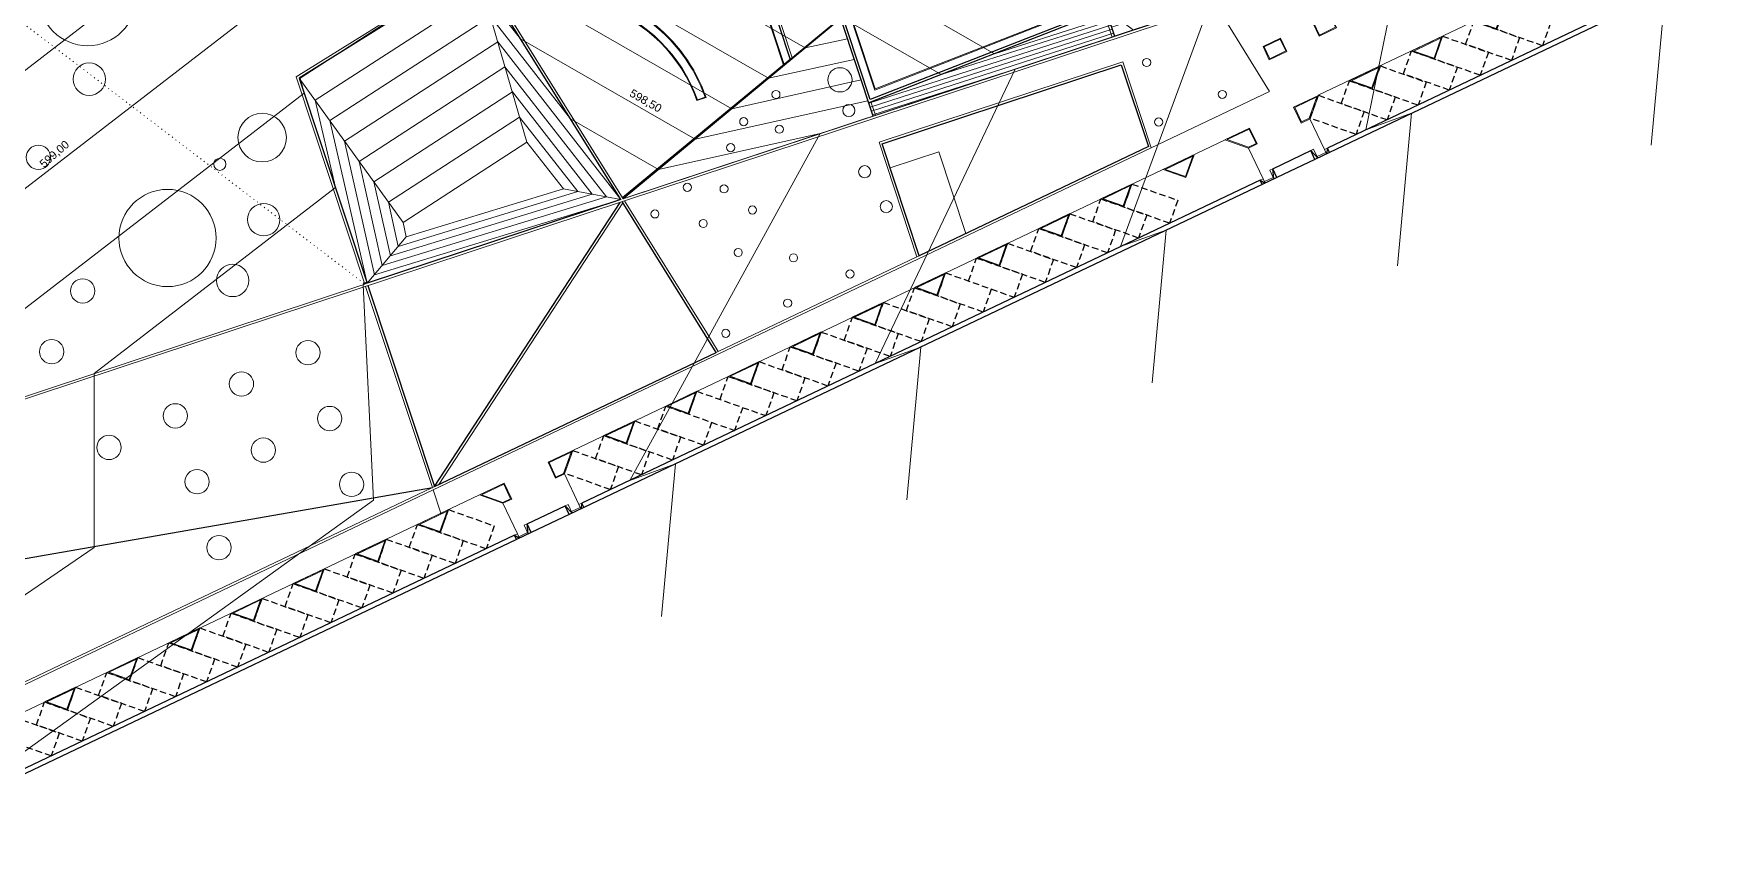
# Model space of a CAD drawing. Header units: metres. Extents: x 679381 to 680109, y 2748427 to 2748872.
# Drawn here: x 679786.2 to 679993.4, y 2748570.2 to 2748670.8 of the extents above; entities that cross this region are included whole.
import ezdxf
from ezdxf.enums import TextEntityAlignment as Align

# ---------------------------------------------------------------- set-up
doc = ezdxf.new("R2010")
doc.units = ezdxf.units.M
doc.header["$MEASUREMENT"] = 0
doc.linetypes.add('ACAD_ISO07W100', pattern=[3, 0, -3])
doc.linetypes.add('LÍNEAS_OCULTAS2', pattern=[4.7625, 3.175, -1.5875])
doc.layers.get('0').update_dxf_attribs({"color": 5})
for name, color, linetype in [('02-L-Edge Line', 4, 'Continuous'), ('02-L-Edge Line Stair +10cm', 6, 'Continuous'), ('02-L-Edge Line Step -10cm', 6, 'Continuous'), ('02-L-Painted line', 253, 'Continuous'), ('02-L-Plan Change', 8, 'Continuous')]:
    doc.layers.add(name, color=color, linetype=linetype)
for name, color, linetype, lineweight in [('02-L-Level Curves 0.25-0.75m', 33, 'Continuous', 5), ('02-L-Level Curves 0.50m', 33, 'Continuous', 5), ('02-L-Level Curves 1m', 37, 'Continuous', 5), ('02-L-Material Change', 251, 'Continuous', 5), ('04-BK-Tree Pit', 6, 'Continuous', 5)]:
    doc.layers.add(name, color=color, linetype=linetype, lineweight=lineweight)
doc.styles.get("Standard").update_dxf_attribs({"font": 'arial.ttf'})

# ---------------------------------------------------------------- blocks, each defined once
blk = doc.blocks.new('ALCORQUE RECTANGULAR')
blk.add_lwpolyline([(679903.39, 2748647.42), (679902.7, 2748648.87), (679904.69, 2748649.81), (679905.38, 2748648.37)], close=True)
at = {"layer": '02-L-Material Change'}
blk.add_lwpolyline([(679903.34, 2748647.29), (679902.57, 2748648.92), (679904.74, 2748649.95), (679905.51, 2748648.32)], close=True, dxfattribs=at)
blk = doc.blocks.new('Alcorque Parking 8m2')
blk.add_lwpolyline([(2.32, 1.23), (-0.19, 2.12), (-1.08, -0.38)], close=True)
at = {"layer": '02-L-Material Change'}
blk.add_lwpolyline([(2.58, 1.24), (-0.25, 2.25), (-1.25, -0.58)], close=True, dxfattribs=at)
blk = doc.blocks.new('Escocell 3m')
blk.add_circle((0, 0), 1.5)
blk = doc.blocks.new('Tree Pit 1.5m')
blk.add_circle((0, 0), 0.75)
blk = doc.blocks.new('Escocell 4m')
blk.add_circle((0, 0), 2)
blk = doc.blocks.new('Tree Pit 6m')
blk.add_circle((0, 0), 3)
blk = doc.blocks.new('Tree Pit 12m')
at = {"ltscale": 0.3}
blk.add_circle((0, 0), 6, dxfattribs=at)
blk = doc.blocks.new('Tree Pit Ford')
at = {"ltscale": 0.3}
blk.add_lwpolyline([(-0.05, 1.15), (1.93, -0.83), (-1.1, -0.83), (-1.1, 1.15)], close=True, dxfattribs=at)
at = {"layer": '02-L-Material Change', "ltscale": 0.3}
blk.add_lwpolyline([(0, 1.25), (2.18, -0.93), (-1.2, -0.93), (-1.2, 1.25)], close=True, dxfattribs=at)

msp = doc.modelspace()

# ---------------------------------------------------------------- linework, layer by layer
at = {"layer": '02-L-Edge Line', "ltscale": 0.3}
for points in [[(679911.9, 2748694.08), (679919.71, 2748670.42)], [(679918.64, 2748673.64), (679889.35, 2748662.22)], [(679889.89, 2748660.57), (679885.91, 2748672.61)]]:
    msp.add_lwpolyline(points, dxfattribs=at)
at = {"layer": '02-L-Edge Line Stair +10cm'}
for points in [[(679919.71, 2748670.42), (679932.41, 2748674.62)], [(679946.27, 2748656.09), (679944.46, 2748655.23)], [(679939.76, 2748652.99), (679937.95, 2748652.13)], [(679854.17, 2748612.26), (679852.36, 2748611.4)], [(679847.66, 2748609.17), (679845.86, 2748608.31)]]:
    msp.add_lwpolyline(points, dxfattribs=at)
at = {"layer": '02-L-Edge Line Step -10cm', "ltscale": 0.3}
msp.add_line((679858.72, 2748650.28), (679827.41, 2748639.94), dxfattribs=at)
at = {"layer": '02-L-Edge Line Step -10cm', "lineweight": 0, "ltscale": 0.2}
msp.add_line((679827.12, 2748639.84), (679662.3, 2748585.41), dxfattribs=at)
at = {"layer": '02-L-Edge Line Step -10cm'}
msp.add_line((679827.5, 2748639.65), (679835.73, 2748614.86), dxfattribs=at)
for points in [[(679889.53, 2748662.61), (679876.75, 2748701.3), (679898.67, 2748714.97), (679911.62, 2748693.95), (679918.27, 2748673.82)], [(679841.11, 2748679.07), (679869.91, 2748697.03), (679879.64, 2748667.56)], [(679858.71, 2748650.28), (679840.86, 2748678.91), (679819, 2748665.27), (679827.41, 2748639.94)], [(679918.26, 2748673.81), (679918.26, 2748673.81), (679889.53, 2748662.61)], [(679879.64, 2748667.56), (679858.95, 2748650.47)], [(679835.73, 2748614.86), (679870.49, 2748631.4), (679858.88, 2748650.02)]]:
    msp.add_lwpolyline(points, dxfattribs=at)
msp.add_lwpolyline([(679891.02, 2748657.15), (679920.55, 2748666.91), (679923.89, 2748656.81), (679895.58, 2748643.34)], close=True, dxfattribs=at)
at = {"layer": '02-L-Level Curves 0.25-0.75m', "ltscale": 0.3}
for p, q in [((679826.4, 2748654.99), (679844.42, 2748666.65)), ((679844.42, 2748666.65), (679856.94, 2748650.61)), ((679828.21, 2748652.48), (679845.33, 2748663.55)), ((679830.02, 2748649.96), (679846.23, 2748660.45)), ((679846.23, 2748660.45), (679853.41, 2748651.26)), ((679829.27, 2748642.15), (679826.4, 2748654.99)), ((679856.94, 2748650.61), (679829.27, 2748642.15)), ((679853.41, 2748651.26), (679831.24, 2748644.49)), ((679831.24, 2748644.49), (679830.02, 2748649.96))]:
    msp.add_line(p, q, dxfattribs=at)
for points in [[(679918.93, 2748672.76), (679904.88, 2748668.27), (679853.82, 2748697.56)], [(679919.1, 2748672.27), (679898.29, 2748665.71), (679848.51, 2748694.26)], [(679889.37, 2748662.18), (679889.36, 2748662.18), (679886.73, 2748670.13), (679881.52, 2748668.98), (679843.21, 2748690.96)], [(679974.96, 2748688.8), (679974.96, 2748688.8), (679931.86, 2748675.51), (679929.85, 2748678.77), (679925.19, 2748677.23), (679924.05, 2748678.1), (679917.85, 2748676.06), (679919.26, 2748671.79), (679889.36, 2748662.18)], [(679808.69, 2748684.4), (679759.05, 2748646.16)], [(679764.87, 2748621.24), (679819.61, 2748663.42), (679819.11, 2748665.27), (679837.28, 2748677.04), (679840.73, 2748679.69), (679872.45, 2748661.49), (679888.42, 2748665.03), (679889.68, 2748661.2), (679919.58, 2748670.81), (679919.33, 2748671.55), (679920.89, 2748672.06), (679922.04, 2748671.19), (679931.46, 2748674.3), (679920.45, 2748644.47), (679926.09, 2748646.49)], [(679865.47, 2748617.64), (679859.83, 2748615.62), (679883.35, 2748658.42), (679863.39, 2748654), (679852.5, 2748660.24), (679842.62, 2748672.86), (679822.78, 2748660.02), (679827.35, 2748640.12), (679826.89, 2748639.76), (679828.16, 2748613.19), (679776.33, 2748575.89), (679765.77, 2748570.2)]]:
    msp.add_lwpolyline(points, dxfattribs=at)
at = {"layer": '02-L-Level Curves 0.50m', "ltscale": 0.3}
for p, q in [((679845.33, 2748663.55), (679855.18, 2748650.93)), ((679830.26, 2748643.32), (679828.21, 2748652.48)), ((679855.18, 2748650.93), (679830.26, 2748643.32))]:
    msp.add_line(p, q, dxfattribs=at)
for points in [[(679753.59, 2748579.93), (679793.69, 2748607.34), (679793.66, 2748628.79), (679823.48, 2748651.77), (679820.97, 2748662.53), (679841.72, 2748675.96), (679846.34, 2748670.12), (679867.92, 2748657.74), (679889.26, 2748662.47), (679889.84, 2748660.72), (679907.42, 2748666.37), (679890.14, 2748630.05), (679895.78, 2748632.07)], [(679987.72, 2748675.81), (679985.99, 2748656.98)], [(679926.09, 2748646.49), (679924.37, 2748627.66)], [(679895.77, 2748632.06), (679894.04, 2748613.23)], [(679865.47, 2748617.64), (679863.74, 2748598.81)]]:
    msp.add_lwpolyline(points, dxfattribs=at)
at = {"layer": '02-L-Level Curves 1m', "ltscale": 0.3}
for p, q in [((679831.83, 2748647.45), (679847.13, 2748657.35)), ((679847.13, 2748657.35), (679851.65, 2748651.59)), ((679851.65, 2748651.59), (679832.22, 2748645.66)), ((679832.22, 2748645.66), (679831.83, 2748647.45))]:
    msp.add_line(p, q, dxfattribs=at)
for points in [[(679919.41, 2748671.3), (679889.52, 2748661.69), (679887.57, 2748667.58), (679876.99, 2748665.24), (679837.9, 2748687.66)], [(679956.41, 2748660.92), (679950.77, 2748658.9), (679955.52, 2748682.25)], [(679814.83, 2748674.53), (679765.2, 2748636.29)], [(679858.71, 2748650.28), (679828.29, 2748640.98), (679824.59, 2748657.5), (679843.52, 2748669.75), (679858.71, 2748650.28)], [(679956.41, 2748660.92), (679954.68, 2748642.08)]]:
    msp.add_lwpolyline(points, dxfattribs=at)
at = {"layer": '02-L-Material Change', "ltscale": 0.3}
for p, q in [((680010.26, 2748694.25), (679944.88, 2748663.14)), ((679890.64, 2748657.34), (679920.74, 2748667.29)), ((679920.74, 2748667.29), (679924.25, 2748656.65)), ((679924.25, 2748656.65), (679895.4, 2748642.92)), ((679944.3, 2748656.48), (679944.82, 2748655.4)), ((679945.82, 2748656.1), (679944.73, 2748655.58)), ((679939.31, 2748653), (679938.23, 2748652.49)), ((679939.4, 2748652.82), (679938.88, 2748653.91)), ((679827.21, 2748639.56), (679835.46, 2748614.73)), ((679852.21, 2748612.66), (679852.72, 2748611.57)), ((679853.72, 2748612.27), (679852.64, 2748611.76)), ((679847.22, 2748609.18), (679846.13, 2748608.66)), ((679847.3, 2748609, 0), (679846.79, 2748610.08))]:
    msp.add_line(p, q, dxfattribs=at)
at = {"layer": '02-L-Material Change', "lineweight": 0, "ltscale": 0.2}
for p, q in [((679975.49, 2748688.84), (679859.01, 2748650.37)), ((679975.57, 2748688.55), (679859.17, 2748650.11)), ((679859.17, 2748650.11), (679662.11, 2748585.03))]:
    msp.add_line(p, q, dxfattribs=at)
at = {"layer": '02-L-Material Change', "ltscale": 0.3}
for points in [[(679879.89, 2748667.76), (679870.08, 2748697.49), (679840.95, 2748679.32)], [(679924.25, 2748656.65), (679938.87, 2748663.62), (679932.61, 2748673.74), (679932.42, 2748674.3)], [(679889.63, 2748662.33), (679890.17, 2748660.67)], [(679943.85, 2748660.23), (679945.65, 2748656.46)], [(679852.79, 2748619.31), (679933.36, 2748657.65)], [(679936.26, 2748656.62), (679938.06, 2748652.85)], [(679901.33, 2748646.07), (679897.99, 2748656.18), (679891.99, 2748654.2)], [(679938.06, 2748652.85), (679938.32, 2748652.31)], [(679835.73, 2748614.86), (679858.63, 2748649.93)], [(679836.25, 2748615.11), (679858.96, 2748649.89)], [(679895.3, 2748643.21), (679895.58, 2748643.34)], [(679827.41, 2748639.94), (679827.12, 2748639.84)], [(679835.55, 2748614.44), (679870.92, 2748631.27)], [(679870.49, 2748631.4), (679870.76, 2748631.53)], [(679851.76, 2748616.41), (679853.55, 2748612.63)], [(679760.95, 2748578.91), (679835.55, 2748614.44)], [(679760.97, 2748579.26), (679835.46, 2748614.73)], [(679835.46, 2748614.73), (679835.73, 2748614.86)], [(679844.17, 2748612.8), (679845.96, 2748609.02)], [(679845.96, 2748609.02), (679846.22, 2748608.48)]]:
    msp.add_lwpolyline(points, dxfattribs=at)
at = {"layer": '02-L-Material Change', "lineweight": 0, "ltscale": 0.2}
for points in [[(679910.49, 2748694.07), (679910.8, 2748693.56), (679917.15, 2748674.34), (679890.09, 2748663.79), (679884.91, 2748679.49)], [(679910.55, 2748693.79), (679910.71, 2748693.52), (679917.02, 2748674.4), (679890.15, 2748663.93), (679885.05, 2748679.38)], [(679918.36, 2748673.53), (679919.42, 2748670.33)], [(679885.88, 2748672.71), (679858.95, 2748650.47)], [(679885.91, 2748672.61), (679859.01, 2748650.38)], [(679776.03, 2748582.79), (679841.26, 2748613.83)]]:
    msp.add_lwpolyline(points, dxfattribs=at)
at = {"layer": '02-L-Material Change', "linetype": 'ACAD_ISO07W100', "ltscale": 0.15}
msp.add_lwpolyline([(679760, 2748691.01), (679827.12, 2748639.84)], dxfattribs=at)
at = {"layer": '02-L-Material Change'}
for points in [[(679840.7, 2748679.17), (679818.64, 2748665.41), (679827.12, 2748639.84)], [(679841.11, 2748679.07), (679859.01, 2748650.37)], [(679876.3, 2748674.49), (679878.82, 2748666.88)], [(679876.36, 2748674.63), (679878.9, 2748666.94)], [(679869.26, 2748662.87), (679868.13, 2748662.48)], [(679869.13, 2748662.93), (679868.19, 2748662.6)], [(679859.17, 2748650.11), (679869.34, 2748633.81), (679870.76, 2748631.53), (679895.3, 2748643.21), (679890.64, 2748657.34)], [(679870.92, 2748631.27), (679895.4, 2748642.92)], [(679836.51, 2748611.56), (679835.55, 2748614.44)]]:
    msp.add_lwpolyline(points, dxfattribs=at)
for points in [[(679841.59, 2748678.3), (679842.54, 2748678.9), (679856.35, 2748674.24, -0.229974), (679868.19, 2748662.6)], [(679841.64, 2748678.22), (679842.55, 2748678.79), (679856.32, 2748674.15, -0.231359), (679868.13, 2748662.48)], [(679869.13, 2748662.93, 0.15233), (679861.98, 2748672.46, 0.16192), (679874.48, 2748673.73, 0.012143), (679876.36, 2748674.63, 0.011556)], [(679869.26, 2748662.87, 0.147763), (679862.41, 2748672.27, 0.155998), (679874.52, 2748673.63, 0.011469), (679876.3, 2748674.49, 0.011469)]]:
    msp.add_lwpolyline(points, format="xyb", dxfattribs=at)
msp.add_lwpolyline([(679831.83, 2748647.45), (679847.13, 2748657.35), (679851.65, 2748651.59), (679832.22, 2748645.66)], close=True, dxfattribs=at)
at = {"layer": '02-L-Material Change', "ltscale": 0.3, "elevation": 0}
for points in [[(679943.94, 2748656.31), (679944.3, 2748656.48)], [(679946.01, 2748656.63), (679945.64, 2748656.46)], [(679945.9, 2748655.92), (679945.65, 2748656.46)], [(679937.7, 2748652.68), (679938.06, 2748652.85)], [(679939.25, 2748654.08), (679938.88, 2748653.91)], [(679851.84, 2748612.49), (679852.21, 2748612.66)], [(679853.91, 2748612.81), (679853.55, 2748612.63)], [(679853.81, 2748612.09), (679853.55, 2748612.63)], [(679845.6, 2748608.85), (679845.96, 2748609.02)], [(679847.15, 2748610.25), (679846.79, 2748610.08)]]:
    msp.add_lwpolyline(points, dxfattribs=at)
at = {"layer": '02-L-Painted line', "linetype": 'LÍNEAS_OCULTAS2', "ltscale": 0.25}
for points in [[(679966.91, 2748671.27), (679967.92, 2748674.1), (679973.57, 2748672.09), (679972.57, 2748669.26)], [(679963.08, 2748669.45), (679964.09, 2748672.28), (679969.74, 2748670.27), (679968.74, 2748667.44)], [(679959.23, 2748667.61), (679960.23, 2748670.44), (679965.89, 2748668.43), (679964.88, 2748665.61)], [(679955.4, 2748665.79), (679956.4, 2748668.62), (679962.06, 2748666.61), (679961.05, 2748663.78)], [(679947.72, 2748662.11), (679948.72, 2748664.93), (679954.38, 2748662.93), (679953.37, 2748660.1)], [(679951.55, 2748663.93), (679952.55, 2748666.76), (679958.21, 2748664.75), (679957.2, 2748661.92)], [(679943.89, 2748660.31), (679944.89, 2748663.14), (679950.54, 2748661.13), (679949.54, 2748658.31)], [(679917.03, 2748647.53), (679918.03, 2748650.36), (679923.69, 2748648.35), (679922.68, 2748645.53)], [(679920.86, 2748649.36), (679921.87, 2748652.18), (679927.52, 2748650.18), (679926.52, 2748647.35)], [(679913.19, 2748645.7), (679914.19, 2748648.53), (679919.84, 2748646.52), (679918.84, 2748643.7)], [(679909.35, 2748643.88), (679910.36, 2748646.71), (679916.01, 2748644.7), (679915.01, 2748641.87)], [(679905.51, 2748642.05), (679906.51, 2748644.88), (679912.17, 2748642.87), (679911.16, 2748640.04)], [(679894, 2748636.58), (679895.01, 2748639.4), (679900.66, 2748637.4), (679899.66, 2748634.57)], [(679886.33, 2748632.92), (679887.33, 2748635.75), (679892.99, 2748633.74), (679891.98, 2748630.92)], [(679890.16, 2748634.75), (679891.16, 2748637.57), (679896.82, 2748635.57), (679895.81, 2748632.74)], [(679882.49, 2748631.09), (679883.49, 2748633.92), (679889.14, 2748631.91), (679888.14, 2748629.09)], [(679878.65, 2748629.27), (679879.66, 2748632.1), (679885.31, 2748630.09), (679884.31, 2748627.26)], [(679874.81, 2748627.44), (679875.81, 2748630.27), (679881.47, 2748628.26), (679880.46, 2748625.43)], [(679859.44, 2748620.13), (679860.45, 2748622.96), (679866.1, 2748620.95), (679865.1, 2748618.13)], [(679851.78, 2748616.49), (679852.78, 2748619.31), (679858.44, 2748617.31), (679857.43, 2748614.48)], [(679855.61, 2748618.31), (679856.62, 2748621.14), (679862.27, 2748619.13), (679861.27, 2748616.3)], [(679836.43, 2748609.18), (679837.44, 2748612.01), (679843.09, 2748610), (679842.09, 2748607.17)], [(679832.6, 2748607.36), (679833.61, 2748610.18), (679839.26, 2748608.18), (679838.26, 2748605.35)], [(679828.76, 2748605.53), (679829.76, 2748608.36), (679835.42, 2748606.35), (679834.41, 2748603.52)], [(679821.08, 2748601.88), (679822.09, 2748604.7), (679827.74, 2748602.69), (679826.74, 2748599.87)], [(679824.93, 2748603.71), (679825.93, 2748606.53), (679831.59, 2748604.52), (679830.58, 2748601.7)], [(679817.25, 2748600.05), (679818.26, 2748602.88), (679823.91, 2748600.87), (679822.91, 2748598.04)], [(679813.41, 2748598.22), (679814.41, 2748601.05), (679820.07, 2748599.04), (679819.06, 2748596.22)], [(679809.58, 2748596.4), (679810.58, 2748599.23), (679816.23, 2748597.22), (679815.23, 2748594.39)], [(679805.73, 2748594.57), (679806.74, 2748597.4), (679812.39, 2748595.39), (679811.39, 2748592.56)], [(679801.9, 2748592.75), (679802.91, 2748595.57), (679808.56, 2748593.57), (679807.56, 2748590.74)], [(679798.06, 2748590.92), (679799.06, 2748593.75), (679804.71, 2748591.74), (679803.71, 2748588.91)], [(679794.23, 2748589.1), (679795.23, 2748591.92), (679800.88, 2748589.91), (679799.88, 2748587.09)], [(679786.55, 2748585.44), (679787.55, 2748588.27), (679793.21, 2748586.26), (679792.2, 2748583.43)], [(679790.38, 2748587.27), (679791.39, 2748590.09), (679797.04, 2748588.08), (679796.04, 2748585.26)], [(679782.71, 2748583.61), (679783.71, 2748586.44), (679789.36, 2748584.43), (679788.36, 2748581.61)]]:
    msp.add_lwpolyline(points, close=True, dxfattribs=at)
for points in [[(679901.68, 2748640.23), (679902.68, 2748643.06), (679908.34, 2748641.05), (679907.33, 2748638.22)], [(679904.49, 2748639.22), (679903.49, 2748636.39), (679897.84, 2748638.4), (679898.84, 2748641.23), (679907.33, 2748638.22)], [(679870.98, 2748625.62), (679871.98, 2748628.45), (679877.64, 2748626.44), (679876.63, 2748623.61)], [(679867.12, 2748623.79), (679868.12, 2748626.61), (679876.63, 2748623.61)], [(679869.94, 2748622.78), (679868.94, 2748619.96), (679863.29, 2748621.96), (679864.29, 2748624.79), (679872.77, 2748621.78)], [(679873.78, 2748624.61), (679872.77, 2748621.78)]]:
    msp.add_lwpolyline(points, dxfattribs=at)
at = {"layer": '02-L-Plan Change'}
for p, q in [((680014.59, 2748689.27, 0), (679946.01, 2748656.63, 0)), ((680014.86, 2748688.73), (679946.27, 2748656.09)), ((679939.25, 2748654.08, 0), (679943.94, 2748656.31, 0)), ((679944.46, 2748655.23), (679939.76, 2748652.99)), ((679937.7, 2748652.68, 0), (679853.91, 2748612.81)), ((679937.95, 2748652.13), (679854.17, 2748612.26, 0)), ((679847.15, 2748610.25, 0), (679851.84, 2748612.49, 0)), ((679852.36, 2748611.4), (679847.66, 2748609.17)), ((679845.6, 2748608.85, 0), (679777.16, 2748576.28, 0)), ((679845.86, 2748608.31, 0), (679777.42, 2748575.74))]:
    msp.add_line(p, q, dxfattribs=at)
at = {"layer": '02-L-Plan Change', "lineweight": 0, "ltscale": 0.2}
msp.add_line((679858.95, 2748650.47), (679836.36, 2748686.69), dxfattribs=at)
for points in [[(679847.13, 2748657.35), (679840.86, 2748678.91)], [(679885.91, 2748672.61), (679858.99, 2748650.37)], [(679919.71, 2748670.42), (679858.99, 2748650.37)], [(679831.83, 2748647.45), (679819, 2748665.27)], [(679851.65, 2748651.59), (679858.72, 2748650.28)], [(679832.22, 2748645.66), (679827.41, 2748639.94)]]:
    msp.add_lwpolyline(points, dxfattribs=at)
msp.add_lwpolyline([(679831.83, 2748647.45), (679847.13, 2748657.35), (679851.65, 2748651.59), (679832.22, 2748645.66)], close=True, dxfattribs=at)
at = {"layer": '02-L-Plan Change', "elevation": 0}
for points in [[(679946.01, 2748656.63), (679945.9, 2748655.92)], [(679946.26, 2748656.09), (679946.01, 2748656.63)], [(679944.46, 2748655.23), (679943.94, 2748656.31)], [(679944.82, 2748655.4), (679943.94, 2748656.31)], [(679937.95, 2748652.13), (679937.7, 2748652.68)], [(679937.7, 2748652.68), (679938.32, 2748652.31)], [(679939.76, 2748652.99), (679939.25, 2748654.08)], [(679939.4, 2748652.82), (679939.25, 2748654.08)], [(679852.36, 2748611.4), (679851.84, 2748612.49)], [(679852.72, 2748611.57), (679851.84, 2748612.49)], [(679853.91, 2748612.81), (679853.81, 2748612.09)], [(679854.17, 2748612.26), (679853.91, 2748612.81)], [(679845.86, 2748608.31), (679845.6, 2748608.85)], [(679845.6, 2748608.85), (679846.22, 2748608.48)], [(679847.66, 2748609.17), (679847.15, 2748610.25)], [(679847.3, 2748609), (679847.15, 2748610.25)]]:
    msp.add_lwpolyline(points, dxfattribs=at)
at = {"layer": '02-L-Plan Change', "ltscale": 0.3}
for points in [[(679835.73, 2748614.86), (679858.63, 2748649.93)], [(679756.41, 2748601.02), (679770.02, 2748603.33), (679835.46, 2748614.73)]]:
    msp.add_lwpolyline(points, dxfattribs=at)
at = {"layer": '04-BK-Tree Pit', "linetype": 'Continuous'}
for centre in [(679923.68, 2748667.19), (679877.89, 2748663.24), (679933.03, 2748663.25), (679873.91, 2748659.89), (679878.31, 2748658.95), (679925.16, 2748659.84), (679872.3, 2748656.68), (679866.94, 2748651.78), (679871.48, 2748651.59), (679862.94, 2748648.5), (679874.99, 2748648.99), (679868.91, 2748647.32), (679873.23, 2748643.74), (679880.06, 2748643.08), (679887.04, 2748641.09), (679879.34, 2748637.49), (679871.69, 2748633.77)]:
    msp.add_circle(centre, 0.5, dxfattribs=at)

# ---------------------------------------------------------------- block references
at = {"layer": '04-BK-Tree Pit'}
for name, p in [('Tree Pit 12m', (679792.87, 2748675.25)), ('ALCORQUE RECTANGULAR', (41.63, 23.16)), ('ALCORQUE RECTANGULAR', (35.49, 20.24)), ('Tree Pit 6m', (679814.43, 2748657.92)), ('Tree Pit 1.5m', (679886.9, 2748661.26)), ('Tree Pit 1.5m', (679809.2, 2748654.63)), ('Tree Pit 1.5m', (679888.85, 2748653.71)), ('Tree Pit 12m', (679802.74, 2748645.53)), ('Tree Pit 1.5m', (679891.52, 2748649.4))]:
    msp.add_blockref(name, p, dxfattribs=at)
for name, p, xscale, rotation in [('Alcorque Parking 8m2', (679965.33, 2748672.86), -1, 230.8963178951806), ('Alcorque Parking 8m2', (679957.65, 2748669.2), -1, 230.8963178951806), ('Alcorque Parking 8m2', (679949.96, 2748665.54), -0.9999999999999992, 230.8937524196276), ('Tree Pit Ford', (679943.32, 2748661.36), -1, 205.4481099310774), ('Alcorque Parking 8m2', (679926.95, 2748654.59), -0.9999999999999992, 230.8937524196276), ('Alcorque Parking 8m2', (679919.27, 2748650.97), -0.9999999999999992, 230.8937524196276), ('Alcorque Parking 8m2', (679911.6, 2748647.32), -1, 230.8963178951806), ('Alcorque Parking 8m2', (679903.93, 2748643.67), -0.9999999999999992, 230.8937524196276), ('Alcorque Parking 8m2', (679896.25, 2748640.01), -0.9999999999999992, 230.8937524196276), ('Alcorque Parking 8m2', (679888.56, 2748636.36), -0.9999999999999992, 230.8937524196276), ('Alcorque Parking 8m2', (679880.9, 2748632.71), -0.9999999999999992, 230.8937524196276), ('Alcorque Parking 8m2', (679873.23, 2748629.06), -0.9999999999999992, 230.8937524196276), ('Alcorque Parking 8m2', (679865.53, 2748625.4), -0.9999999999999992, 230.8937524196276), ('Alcorque Parking 8m2', (679857.87, 2748621.75), -0.9999999999999992, 230.8937524196276), ('Tree Pit Ford', (679851.22, 2748617.54), -1, 205.4481099310774), ('Alcorque Parking 8m2', (679834.85, 2748610.79), -1, 230.8963178951806), ('Alcorque Parking 8m2', (679827.17, 2748607.14), -0.9999999999999992, 230.8937524196276), ('Alcorque Parking 8m2', (679819.49, 2748603.49), -1, 230.8963178951806), ('Alcorque Parking 8m2', (679811.82, 2748599.84), -0.9999999999999992, 230.8937524196276), ('Alcorque Parking 8m2', (679804.14, 2748596.18), -1, 230.8963178951806), ('Alcorque Parking 8m2', (679796.47, 2748592.53), -1, 230.8963178951806), ('Alcorque Parking 8m2', (679788.79, 2748588.88), -0.9999999999999992, 230.8937524196276)]:
    msp.add_blockref(name, p, dxfattribs=dict(at, xscale=xscale, rotation=rotation))
for name, p, rotation in [('Escocell 4m', (679793.07, 2748665.13), 25.95459756993445), ('Escocell 3m', (679885.79, 2748665.05), 25.95459756993445), ('Tree Pit Ford', (679935.72, 2748657.75), 205.4481098862595), ('Escocell 3m', (679786.79, 2748655.49), 25.95459756993445), ('Escocell 4m', (679814.62, 2748647.8), 25.95459756993445), ('Escocell 4m', (679810.79, 2748640.29), 25.95459756993445), ('Escocell 3m', (679792.26, 2748639), 25.95459756993445), ('Escocell 3m', (679788.43, 2748631.5), 25.95459756993445), ('Escocell 3m', (679820.08, 2748631.38), 25.95459756993445), ('Escocell 3m', (679811.87, 2748627.52), 25.95459756993445), ('Escocell 3m', (679803.7, 2748623.58), 25.95459756993445), ('Escocell 3m', (679822.77, 2748623.25), 25.95459756993445), ('Escocell 3m', (679795.51, 2748619.68), 25.95459756993445), ('Escocell 3m', (679814.58, 2748619.35), 25.95459756993445), ('Escocell 3m', (679806.39, 2748615.45), 25.95459756993445), ('Escocell 3m', (679825.47, 2748615.12), 25.95459756993445), ('Tree Pit Ford', (679843.63, 2748613.92), 205.4481098862595), ('Escocell 3m', (679809.09, 2748607.32), 25.95459756993445)]:
    msp.add_blockref(name, p, dxfattribs=dict(at, rotation=rotation))

# ---------------------------------------------------------------- texts
at = {"ltscale": 0.3}
msp.add_attdef('598,50', text='00.00', height=1, rotation=330.2643, dxfattribs=at).set_placement((679861.77, 2748662.4), align=Align.MIDDLE)
msp.add_attdef('599,00', text='00.00', height=1, rotation=40.8833).set_placement((679788.81, 2748655.83, 1.17), align=Align.MIDDLE)

doc.saveas('drawing.dxf')
